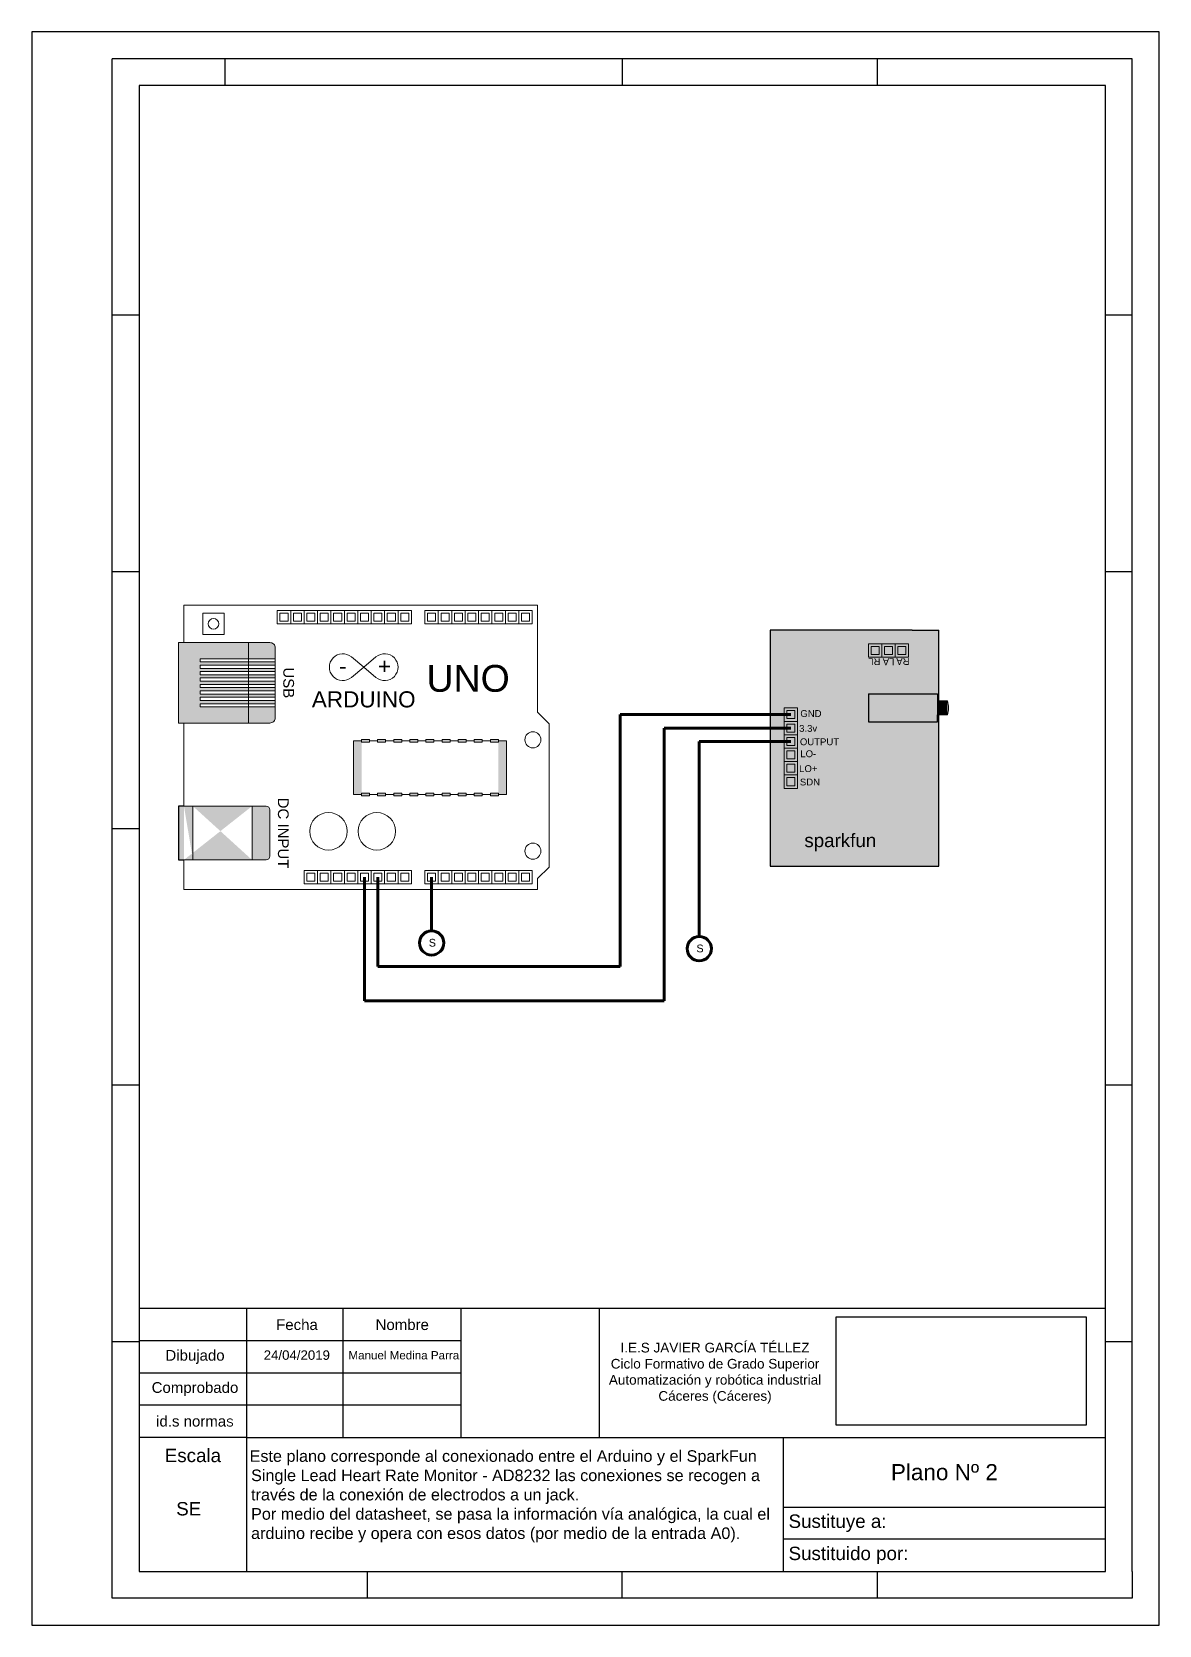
# Model space of a CAD drawing. Header units: millimetres. Extents: x 1978 to 2188, y 792 to 1089.
import ezdxf
from ezdxf.enums import TextEntityAlignment as Align

# ---------------------------------------------------------------- set-up
doc = ezdxf.new("R2010")
doc.units = ezdxf.units.MM
doc.linetypes.add('JIS_02_4.0', pattern=[5.5, 4, -1.5])
doc.styles.get("Standard").update_dxf_attribs({"font": 'arial.ttf'})
picture_1 = doc.add_image_def('image1.jpg', size_in_pixel=(1600, 696))

# ---------------------------------------------------------------- blocks, each defined once
blk = doc.blocks.new('PSERIE')
at = {"color": 0, "lineweight": 5}
blk.add_line((13, 0), (13, 15), dxfattribs=at)
blk.add_lwpolyline([(0, 0), (17, 0, 0.414214), (18, 1), (18, 14, 0.414214), (17, 15), (0, 15)], format="xyb", close=True, dxfattribs=at)
for points in [[(18, 12), (4, 12), (4, 11.4), (18, 11.4)], [(18, 10.2), (4, 10.2), (4, 10.8), (18, 10.8)], [(18, 9), (4, 9), (4, 9.6), (18, 9.6)], [(18, 7.8), (4, 7.8), (4, 8.4), (18, 8.4)], [(18, 6.6), (4, 6.6), (4, 7.2), (18, 7.2)], [(18, 5.4), (4, 5.4), (4, 6), (18, 6)], [(18, 4.2), (4, 4.2), (4, 4.8), (18, 4.8)], [(18, 3), (4, 3), (4, 3.6), (18, 3.6)]]:
    blk.add_lwpolyline(points, dxfattribs=at)
blk = doc.blocks.new('I2C')
at = {"lineweight": 5}
for points in [[(-1.25, 0), (1.25, 0), (1.25, 2.5), (-1.25, 2.5)], [(-0.75, 0.5), (0.75, 0.5), (0.75, 2), (-0.75, 2)]]:
    blk.add_lwpolyline(points, close=True, dxfattribs=at)
blk = doc.blocks.new('CHIP')
at = {"lineweight": 5}
for points in [[(1.5, -5), (0, -5), (0, 5), (1.5, 5)], [(3, 5), (4.5, 5)], [(6, 5), (7.5, 5)], [(9, 5), (10.5, 5)], [(12, 5), (13.5, 5)], [(15, 5), (16.5, 5)], [(18, 5), (19.5, 5)], [(21, 5), (22.5, 5)], [(24, 5), (25.5, 5)], [(27, 5), (28.5, 5), (28.5, -5), (27, -5)], [(4.5, -5), (3, -5)], [(7.5, -5), (6, -5)], [(10.5, -5), (9, -5)], [(13.5, -5), (12, -5)], [(16.5, -5), (15, -5)], [(19.5, -5), (18, -5)], [(22.5, -5), (21, -5)], [(25.5, -5), (24, -5)]]:
    blk.add_lwpolyline(points, dxfattribs=at)
for points in [[(1.5, 4.75), (1.5, 5.25), (3, 5.25), (3, 4.75)], [(4.5, 4.75), (4.5, 5.25), (6, 5.25), (6, 4.75)], [(7.5, 4.75), (7.5, 5.25), (9, 5.25), (9, 4.75)], [(10.5, 4.75), (10.5, 5.25), (12, 5.25), (12, 4.75)], [(13.5, 4.75), (13.5, 5.25), (15, 5.25), (15, 4.75)], [(16.5, 4.75), (16.5, 5.25), (18, 5.25), (18, 4.75)], [(19.5, 4.75), (19.5, 5.25), (21, 5.25), (21, 4.75)], [(22.5, 4.75), (22.5, 5.25), (24, 5.25), (24, 4.75)], [(25.5, 4.75), (25.5, 5.25), (27, 5.25), (27, 4.75)], [(1.5, -4.75), (1.5, -5.25), (3, -5.25), (3, -4.75)], [(4.5, -4.75), (4.5, -5.25), (6, -5.25), (6, -4.75)], [(7.5, -4.75), (7.5, -5.25), (9, -5.25), (9, -4.75)], [(10.5, -4.75), (10.5, -5.25), (12, -5.25), (12, -4.75)], [(13.5, -4.75), (13.5, -5.25), (15, -5.25), (15, -4.75)], [(16.5, -4.75), (16.5, -5.25), (18, -5.25), (18, -4.75)], [(19.5, -4.75), (19.5, -5.25), (21, -5.25), (21, -4.75)], [(22.5, -4.75), (22.5, -5.25), (24, -5.25), (24, -4.75)], [(25.5, -4.75), (25.5, -5.25), (27, -5.25), (27, -4.75)]]:
    blk.add_lwpolyline(points, close=True, dxfattribs=at)

msp = doc.modelspace()

# ---------------------------------------------------------------- hatches: boundary and pattern name
at = {"true_color": 0x939598}
h = msp.add_hatch(color=252, dxfattribs=at)
h.dxf.hatch_style = 1
edge = h.paths.add_edge_path(flags=17)
edge.add_line((2018.79, 959.71), (2018.79, 974.71))
edge = h.paths.add_edge_path()
edge.add_line((2005.79, 959.71), (2022.79, 959.71))
edge.add_arc((2022.79, 960.71), 1, 270, 360)
edge.add_line((2023.79, 960.71), (2023.79, 973.71))
edge.add_arc((2022.79, 973.71), 1, 0, 90)
edge.add_line((2022.79, 974.71), (2005.79, 974.71))
edge.add_line((2005.79, 974.71), (2005.79, 959.71))
edge = h.paths.add_edge_path(flags=17)
edge.add_line((2023.79, 971.71), (2009.79, 971.71))
edge.add_line((2009.79, 971.71), (2009.79, 971.11))
edge.add_line((2009.79, 971.11), (2023.79, 971.11))
edge = h.paths.add_edge_path(flags=17)
edge.add_line((2023.79, 969.91), (2009.79, 969.91))
edge.add_line((2009.79, 969.91), (2009.79, 970.51))
edge.add_line((2009.79, 970.51), (2023.79, 970.51))
edge = h.paths.add_edge_path(flags=17)
edge.add_line((2023.79, 968.71), (2009.79, 968.71))
edge.add_line((2009.79, 968.71), (2009.79, 969.31))
edge.add_line((2009.79, 969.31), (2023.79, 969.31))
edge = h.paths.add_edge_path(flags=17)
edge.add_line((2023.79, 967.51), (2009.79, 967.51))
edge.add_line((2009.79, 967.51), (2009.79, 968.11))
edge.add_line((2009.79, 968.11), (2023.79, 968.11))
edge = h.paths.add_edge_path(flags=17)
edge.add_line((2023.79, 966.31), (2009.79, 966.31))
edge.add_line((2009.79, 966.31), (2009.79, 966.91))
edge.add_line((2009.79, 966.91), (2023.79, 966.91))
edge = h.paths.add_edge_path(flags=17)
edge.add_line((2023.79, 965.11), (2009.79, 965.11))
edge.add_line((2009.79, 965.11), (2009.79, 965.71))
edge.add_line((2009.79, 965.71), (2023.79, 965.71))
edge = h.paths.add_edge_path(flags=17)
edge.add_line((2023.79, 963.91), (2009.79, 963.91))
edge.add_line((2009.79, 963.91), (2009.79, 964.51))
edge.add_line((2009.79, 964.51), (2023.79, 964.51))
edge = h.paths.add_edge_path(flags=17)
edge.add_line((2023.79, 962.71), (2009.79, 962.71))
edge.add_line((2009.79, 962.71), (2009.79, 963.31))
edge.add_line((2009.79, 963.31), (2023.79, 963.31))
at = {"true_color": 0xcd2027}
h = msp.add_hatch(color=242, dxfattribs=at)
h.dxf.hatch_style = 1
h.paths.add_polyline_path([(2142.42, 977.04), (2116.01, 977.04), (2116.01, 933.01), (2142.42, 933.01), (2147.44, 933.01), (2147.44, 977.04)])
at = {"true_color": 0x000000}
h = msp.add_hatch(color=18, dxfattribs=at)
h.dxf.hatch_style = 1
edge = h.paths.add_edge_path()
edge.add_line((2142.59, 965.14), (2146.02, 965.14))
edge.add_line((2147.15, 962.53), (2147.15, 965.14))
edge.add_line((2147.15, 962.53), (2147.15, 959.91))
edge.add_line((2146.02, 959.91), (2134.29, 959.91))
edge.add_line((2134.29, 959.91), (2134.29, 965.14))
edge.add_line((2134.29, 965.14), (2142.59, 965.14))
edge = h.paths.add_edge_path()
edge.add_arc((2159.19, 962.53), 10.26, 172.6905, 187.3095)
edge.add_arc((2144.56, 962.53), 4.64, 343.6688, 376.3312)
edge = h.paths.add_edge_path()
edge.add_line((2147.15, 963.83), (2149.01, 963.83))
edge.add_line((2147.15, 961.22), (2149.01, 961.22))
h = msp.add_hatch(color=18, dxfattribs=at)
h.dxf.hatch_style = 1
h.paths.add_polyline_path([(2147.15, 959.91), (2147.15, 965.14), (2146.02, 965.14), (2142.59, 965.14), (2134.29, 965.14), (2134.29, 959.91), (2146.02, 959.91)])
h = msp.add_hatch(color=18, dxfattribs=at)
h.dxf.hatch_style = 1
edge = h.paths.add_edge_path()
edge.add_line((2147.15, 961.22), (2147.15, 963.83))
edge.add_line((2147.15, 963.83), (2149.01, 963.83))
edge.add_arc((2159.19, 962.53), 10.26, 172.6905, 187.3095)
edge.add_line((2149.01, 961.22), (2147.15, 961.22))
h = msp.add_hatch(color=18, dxfattribs=at)
h.dxf.hatch_style = 1
edge = h.paths.add_edge_path()
edge.add_line((2063.86, 946.37), (2062.36, 946.37))
edge = h.paths.add_edge_path()
edge.add_line((2060.86, 946.37), (2059.36, 946.37))
edge = h.paths.add_edge_path()
edge.add_line((2057.86, 946.37), (2056.36, 946.37))
edge = h.paths.add_edge_path()
edge.add_line((2054.86, 946.37), (2053.36, 946.37))
edge = h.paths.add_edge_path()
edge.add_line((2051.86, 946.37), (2050.36, 946.37))
edge = h.paths.add_edge_path()
edge.add_line((2048.86, 946.37), (2047.36, 946.37))
edge = h.paths.add_edge_path()
edge.add_line((2045.86, 946.37), (2044.36, 946.37))
edge = h.paths.add_edge_path()
edge.add_line((2042.86, 946.37), (2041.36, 946.37))
edge = h.paths.add_edge_path()
edge.add_line((2039.86, 946.37), (2038.36, 946.37))
edge.add_line((2038.36, 946.37), (2038.36, 956.37))
edge.add_line((2038.36, 956.37), (2039.86, 956.37))
edge = h.paths.add_edge_path()
edge.add_line((2041.36, 956.37), (2042.86, 956.37))
edge = h.paths.add_edge_path()
edge.add_line((2044.36, 956.37), (2045.86, 956.37))
edge = h.paths.add_edge_path()
edge.add_line((2047.36, 956.37), (2048.86, 956.37))
edge = h.paths.add_edge_path()
edge.add_line((2050.36, 956.37), (2051.86, 956.37))
edge = h.paths.add_edge_path()
edge.add_line((2053.36, 956.37), (2054.86, 956.37))
edge = h.paths.add_edge_path()
edge.add_line((2056.36, 956.37), (2057.86, 956.37))
edge = h.paths.add_edge_path()
edge.add_line((2059.36, 956.37), (2060.86, 956.37))
edge = h.paths.add_edge_path()
edge.add_line((2062.36, 956.37), (2063.86, 956.37))
edge = h.paths.add_edge_path()
edge.add_line((2065.36, 956.37), (2066.86, 956.37))
edge.add_line((2066.86, 956.37), (2066.86, 946.37))
edge.add_line((2066.86, 946.37), (2065.36, 946.37))
h.paths.add_polyline_path([(2039.86, 956.12), (2039.86, 956.62), (2041.36, 956.62), (2041.36, 956.12)])
h.paths.add_polyline_path([(2042.86, 956.12), (2042.86, 956.62), (2044.36, 956.62), (2044.36, 956.12)])
h.paths.add_polyline_path([(2045.86, 956.12), (2045.86, 956.62), (2047.36, 956.62), (2047.36, 956.12)])
h.paths.add_polyline_path([(2048.86, 956.12), (2048.86, 956.62), (2050.36, 956.62), (2050.36, 956.12)])
h.paths.add_polyline_path([(2051.86, 956.12), (2051.86, 956.62), (2053.36, 956.62), (2053.36, 956.12)])
h.paths.add_polyline_path([(2054.86, 956.12), (2054.86, 956.62), (2056.36, 956.62), (2056.36, 956.12)])
h.paths.add_polyline_path([(2057.86, 956.12), (2057.86, 956.62), (2059.36, 956.62), (2059.36, 956.12)])
h.paths.add_polyline_path([(2060.86, 956.12), (2060.86, 956.62), (2062.36, 956.62), (2062.36, 956.12)])
h.paths.add_polyline_path([(2063.86, 956.12), (2063.86, 956.62), (2065.36, 956.62), (2065.36, 956.12)])
h.paths.add_polyline_path([(2039.86, 946.62), (2039.86, 946.12), (2041.36, 946.12), (2041.36, 946.62)])
h.paths.add_polyline_path([(2042.86, 946.62), (2042.86, 946.12), (2044.36, 946.12), (2044.36, 946.62)])
h.paths.add_polyline_path([(2045.86, 946.62), (2045.86, 946.12), (2047.36, 946.12), (2047.36, 946.62)])
h.paths.add_polyline_path([(2048.86, 946.62), (2048.86, 946.12), (2050.36, 946.12), (2050.36, 946.62)])
h.paths.add_polyline_path([(2054.86, 946.62), (2054.86, 946.12), (2056.36, 946.12), (2056.36, 946.62)])
h.paths.add_polyline_path([(2057.86, 946.62), (2057.86, 946.12), (2059.36, 946.12), (2059.36, 946.62)])
h.paths.add_polyline_path([(2060.86, 946.62), (2060.86, 946.12), (2062.36, 946.12), (2062.36, 946.62)])
h.paths.add_polyline_path([(2063.86, 946.62), (2063.86, 946.12), (2065.36, 946.12), (2065.36, 946.62)])
h.paths.add_polyline_path([(2051.86, 946.62), (2051.86, 946.12), (2053.36, 946.12), (2053.36, 946.62)])
edge = h.paths.add_edge_path()
edge.add_line((2006.79, 934.21), (2022.12, 934.21))
edge.add_arc((2022.12, 934.88), 0.667, 270, 360)
edge.add_line((2022.79, 934.88), (2022.79, 943.54))
edge.add_arc((2022.12, 943.54), 0.667, 0, 90)
edge.add_line((2022.12, 944.21), (2006.79, 944.21))
edge.add_line((2008.46, 934.21), (2008.46, 944.21))
edge.add_line((2019.46, 934.21), (2019.46, 944.21))
h = msp.add_hatch(color=18, dxfattribs=at)
h.dxf.hatch_style = 1
edge = h.paths.add_edge_path()
edge.add_line((2063.86, 946.37), (2062.36, 946.37))
edge = h.paths.add_edge_path()
edge.add_line((2060.86, 946.37), (2059.36, 946.37))
edge = h.paths.add_edge_path()
edge.add_line((2057.86, 946.37), (2056.36, 946.37))
edge = h.paths.add_edge_path()
edge.add_line((2054.86, 946.37), (2053.36, 946.37))
edge = h.paths.add_edge_path()
edge.add_line((2051.86, 946.37), (2050.36, 946.37))
edge = h.paths.add_edge_path()
edge.add_line((2048.86, 946.37), (2047.36, 946.37))
edge = h.paths.add_edge_path()
edge.add_line((2045.86, 946.37), (2044.36, 946.37))
edge = h.paths.add_edge_path()
edge.add_line((2042.86, 946.37), (2041.36, 946.37))
edge = h.paths.add_edge_path()
edge.add_line((2039.86, 946.37), (2038.36, 946.37))
edge.add_line((2038.36, 946.37), (2038.36, 956.37))
edge.add_line((2038.36, 956.37), (2039.86, 956.37))
edge = h.paths.add_edge_path(flags=16)
edge.add_line((2041.36, 956.37), (2042.86, 956.37))
edge = h.paths.add_edge_path(flags=16)
edge.add_line((2044.36, 956.37), (2045.86, 956.37))
edge = h.paths.add_edge_path(flags=16)
edge.add_line((2047.36, 956.37), (2048.86, 956.37))
edge = h.paths.add_edge_path(flags=16)
edge.add_line((2050.36, 956.37), (2051.86, 956.37))
edge = h.paths.add_edge_path(flags=16)
edge.add_line((2053.36, 956.37), (2054.86, 956.37))
edge = h.paths.add_edge_path(flags=16)
edge.add_line((2056.36, 956.37), (2057.86, 956.37))
edge = h.paths.add_edge_path(flags=16)
edge.add_line((2059.36, 956.37), (2060.86, 956.37))
edge = h.paths.add_edge_path(flags=16)
edge.add_line((2062.36, 956.37), (2063.86, 956.37))
edge = h.paths.add_edge_path()
edge.add_line((2065.36, 956.37), (2066.86, 956.37))
edge.add_line((2066.86, 956.37), (2066.86, 946.37))
edge.add_line((2066.86, 946.37), (2065.36, 946.37))
h.paths.add_polyline_path([(2039.86, 956.12), (2039.86, 956.62), (2041.36, 956.62), (2041.36, 956.12)])
h.paths.add_polyline_path([(2042.86, 956.12), (2042.86, 956.62), (2044.36, 956.62), (2044.36, 956.12)])
h.paths.add_polyline_path([(2045.86, 956.12), (2045.86, 956.62), (2047.36, 956.62), (2047.36, 956.12)])
h.paths.add_polyline_path([(2048.86, 956.12), (2048.86, 956.62), (2050.36, 956.62), (2050.36, 956.12)])
h.paths.add_polyline_path([(2051.86, 956.12), (2051.86, 956.62), (2053.36, 956.62), (2053.36, 956.12)])
h.paths.add_polyline_path([(2054.86, 956.12), (2054.86, 956.62), (2056.36, 956.62), (2056.36, 956.12)])
h.paths.add_polyline_path([(2057.86, 956.12), (2057.86, 956.62), (2059.36, 956.62), (2059.36, 956.12)])
h.paths.add_polyline_path([(2060.86, 956.12), (2060.86, 956.62), (2062.36, 956.62), (2062.36, 956.12)])
h.paths.add_polyline_path([(2063.86, 956.12), (2063.86, 956.62), (2065.36, 956.62), (2065.36, 956.12)])
h.paths.add_polyline_path([(2039.86, 946.62), (2039.86, 946.12), (2041.36, 946.12), (2041.36, 946.62)])
h.paths.add_polyline_path([(2042.86, 946.62), (2042.86, 946.12), (2044.36, 946.12), (2044.36, 946.62)])
h.paths.add_polyline_path([(2045.86, 946.62), (2045.86, 946.12), (2047.36, 946.12), (2047.36, 946.62)])
h.paths.add_polyline_path([(2048.86, 946.62), (2048.86, 946.12), (2050.36, 946.12), (2050.36, 946.62)])
h.paths.add_polyline_path([(2054.86, 946.62), (2054.86, 946.12), (2056.36, 946.12), (2056.36, 946.62)])
h.paths.add_polyline_path([(2057.86, 946.62), (2057.86, 946.12), (2059.36, 946.12), (2059.36, 946.62)])
h.paths.add_polyline_path([(2060.86, 946.62), (2060.86, 946.12), (2062.36, 946.12), (2062.36, 946.62)])
h.paths.add_polyline_path([(2063.86, 946.62), (2063.86, 946.12), (2065.36, 946.12), (2065.36, 946.62)])
h.paths.add_polyline_path([(2051.86, 946.62), (2051.86, 946.12), (2053.36, 946.12), (2053.36, 946.62)])
edge = h.paths.add_edge_path()
edge.add_line((2039.86, 956.37), (2065.36, 956.37))
h = msp.add_hatch(color=18, dxfattribs=at)
h.dxf.hatch_style = 1
edge = h.paths.add_edge_path()
edge.add_line((2006.79, 944.21), (2005.79, 944.21))
edge.add_line((2005.79, 944.21), (2005.79, 934.21))
edge.add_line((2005.79, 934.21), (2006.79, 934.21))
edge.add_line((2006.79, 934.21), (2022.12, 934.21))
edge.add_arc((2022.12, 934.88), 0.667, 270, 360)
edge.add_line((2022.79, 934.88), (2022.79, 943.54))
edge.add_arc((2022.12, 943.54), 0.667, 0, 90)
edge.add_line((2022.12, 944.21), (2006.79, 944.21))
edge = h.paths.add_edge_path(flags=17)
edge.add_line((2006.79, 934.21), (2022.12, 934.21))
edge.add_arc((2022.12, 934.88), 0.667, 270, 360)
edge.add_line((2022.79, 934.88), (2022.79, 943.54))
edge.add_arc((2022.12, 943.54), 0.667, 0, 90)
edge.add_line((2022.12, 944.21), (2006.79, 944.21))
edge = h.paths.add_edge_path(flags=17)
edge.add_line((2005.79, 934.21), (2006.79, 934.21))
edge = h.paths.add_edge_path(flags=17)
edge.add_line((2005.79, 944.21), (2005.79, 934.21))
edge = h.paths.add_edge_path(flags=16)
edge.add_line((2006.79, 944.21), (2005.79, 944.21))
edge = h.paths.add_edge_path(flags=16)
edge.add_arc((2022.12, 934.88), 0.667, 270, 360, ccw=False)
edge.add_arc((2022.12, 934.88), 0.667, 270, 360)
edge = h.paths.add_edge_path(flags=16)
edge.add_arc((2022.12, 943.54), 0.667, 0, 90, ccw=False)
edge.add_arc((2022.12, 943.54), 0.667, 0, 90)
edge = h.paths.add_edge_path(flags=16)
edge.add_line((2022.12, 944.21), (2006.79, 944.21))
edge.add_line((2022.12, 944.21), (2006.79, 944.21))
edge = h.paths.add_edge_path(flags=16)
edge.add_line((2006.79, 934.21), (2022.12, 934.21))
edge.add_line((2006.79, 934.21), (2022.12, 934.21))
edge = h.paths.add_edge_path(flags=16)
edge.add_line((2022.79, 934.88), (2022.79, 943.54))
edge.add_line((2022.79, 934.88), (2022.79, 943.54))
edge = h.paths.add_edge_path(flags=16)
edge.add_line((2008.46, 934.21), (2008.46, 944.21))

# ---------------------------------------------------------------- linework, layer by layer
for p, q in [((2188.45, 1088.55), (1978.45, 1088.55)), ((1978.45, 1088.55), (1978.45, 791.55)), ((2188.45, 791.55), (2188.45, 1088.55)), ((2183.45, 1083.55), (1993.43, 1083.55)), ((1993.43, 796.55), (1993.43, 1083.55)), ((2014.4, 1083.55), (2014.4, 1078.55)), ((2088.44, 1083.55), (2088.44, 1078.55)), ((2135.95, 1083.55), (2135.95, 1078.55)), ((2183.45, 801.55), (2183.45, 1083.55)), ((2178.45, 1078.55), (1998.43, 1078.55)), ((1998.43, 1078.55), (1998.43, 801.55)), ((2178.45, 801.55), (2178.45, 1078.55)), ((1998.43, 1035.72), (1993.43, 1035.72)), ((2183.45, 1035.72), (2178.45, 1035.72)), ((1998.43, 987.89), (1993.43, 987.89)), ((2183.45, 987.89), (2178.45, 987.89)), ((2116.01, 977.04), (2116.01, 933.01)), ((2142.42, 977.04), (2116.01, 977.04)), ((2142.42, 977.04), (2147.44, 977.04)), ((2147.44, 933.01), (2147.44, 977.04)), ((2134.29, 965.14), (2134.29, 959.91)), ((2134.29, 965.14), (2147.15, 965.14)), ((2147.15, 965.14), (2147.15, 963.83)), ((2147.15, 963.83), (2149.01, 963.83)), ((2147.15, 963.83), (2147.15, 961.22)), ((2134.29, 959.91), (2147.15, 959.91)), ((2149.01, 961.22), (2147.15, 961.22)), ((2147.15, 959.91), (2147.15, 961.22)), ((2006.79, 944.21), (2005.79, 944.21)), ((2005.79, 944.21), (2005.79, 934.21)), ((1993.43, 940.05), (1998.43, 940.05)), ((2005.79, 934.21), (2006.79, 934.21)), ((2116.01, 933.01), (2142.42, 933.01)), ((2142.42, 933.01), (2147.44, 933.01)), ((1998.43, 892.22), (1993.43, 892.22)), ((1998.43, 891.55), (1998.43, 891.55)), ((1998.45, 892.55), (1998.45, 870.55)), ((2183.45, 892.22), (2178.45, 892.22)), ((2018.45, 850.55), (1998.45, 850.55)), ((1998.45, 850.55), (1998.45, 844.55)), ((2036.45, 850.55), (2018.45, 850.55)), ((2018.45, 850.55), (2018.45, 844.55)), ((2058.45, 850.55), (2036.45, 850.55)), ((2036.45, 826.55), (2036.45, 850.55)), ((2088.45, 850.55), (2058.45, 850.55)), ((2058.45, 826.55), (2058.45, 850.55)), ((2084.2, 826.55), (2084.2, 850.55)), ((2178.45, 850.55), (2088.45, 850.55)), ((2178.45, 826.55), (2178.45, 850.55)), ((1998.43, 844.39), (1993.43, 844.39)), ((2058.45, 844.55), (1998.43, 844.55)), ((1998.45, 844.55), (1998.45, 838.55)), ((2018.45, 844.55), (2018.45, 838.55)), ((2183.45, 844.39), (2178.45, 844.39)), ((1998.45, 838.55), (1998.45, 832.55)), ((2058.45, 838.55), (1998.45, 838.55)), ((2018.45, 838.55), (2018.45, 832.55)), ((1998.45, 832.55), (1998.45, 826.55)), ((2058.45, 832.55), (1998.45, 832.55)), ((2018.45, 832.55), (2018.45, 826.55)), ((1998.45, 826.55), (1998.45, 801.55)), ((2018.45, 826.55), (1998.45, 826.55)), ((2018.45, 826.55), (2018.45, 801.55)), ((2018.45, 826.55), (2036.45, 826.55)), ((2036.45, 826.55), (2058.45, 826.55)), ((2058.45, 826.55), (2088.45, 826.55)), ((2088.45, 826.55), (2178.45, 826.55)), ((2118.45, 801.55), (2118.45, 826.55)), ((2178.45, 813.55), (2178.45, 826.55)), ((2118.45, 813.55), (2178.45, 813.55)), ((2178.45, 807.55), (2178.45, 813.55)), ((2178.45, 807.55), (2118.45, 807.55)), ((2178.45, 801.55), (2178.45, 807.55)), ((1998.43, 801.55), (2178.45, 801.55)), ((1998.45, 801.55), (2018.45, 801.55)), ((2018.45, 801.55), (2118.45, 801.55)), ((2040.94, 801.55), (2040.94, 796.55)), ((2088.44, 796.55), (2088.44, 801.55)), ((2118.45, 801.55), (2178.45, 801.55)), ((2135.95, 801.55), (2135.95, 796.55)), ((2183.45, 801.55), (2183.45, 796.55)), ((2183.45, 796.55), (1993.43, 796.55)), ((1978.45, 791.55), (2188.45, 791.55))]:
    msp.add_line(p, q)
at = {"lineweight": 5}
for p in [(2037.99, 972.04), (2042.55, 972.04), (2037.99, 968.21), (2042.55, 968.21)]:
    msp.add_line(p, (2040.27, 970.13), dxfattribs=at)
at = {"color": 18, "lineweight": 100, "true_color": 0x000000}
for p, q in [((2088.02, 914.3), (2088.02, 961.28)), ((2119.83, 961.28), (2088.02, 961.28)), ((2042.92, 930.98), (2042.92, 914.3)), ((2042.92, 914.3), (2088.02, 914.3))]:
    msp.add_line(p, q, dxfattribs=at)
at = {"color": 1, "lineweight": 100}
for p, q in [((2103.92, 958.78), (2096.25, 958.78)), ((2096.25, 958.78), (2096.25, 907.92)), ((2119.83, 958.78), (2103.92, 958.78)), ((2040.42, 930.98), (2040.42, 907.92)), ((2096.25, 907.92), (2040.42, 907.92))]:
    msp.add_line(p, q, dxfattribs=at)
at = {"color": 3, "lineweight": 100}
for p, q in [((2119.83, 956.28), (2102.78, 956.28)), ((2102.78, 956.28), (2102.78, 919.91)), ((2052.92, 930.96), (2052.92, 920.97))]:
    msp.add_line(p, q, dxfattribs=at)
at = {"color": 0, "lineweight": 5}
for p, q in [((2008.46, 934.21), (2008.46, 944.21)), ((2019.46, 934.21), (2019.46, 944.21))]:
    msp.add_line(p, q, dxfattribs=at)
at = {"linetype": 'JIS_02_4.0'}
msp.add_line((2188.45, 801.55), (2188.45, 801.55), dxfattribs=at)
at = {"color": 0, "lineweight": 9}
msp.add_lwpolyline([(2006.79, 959.71), (2006.79, 944.21), (2005.79, 944.21), (2005.79, 934.21), (2006.79, 934.21), (2006.79, 928.71), (2072.67, 928.71), (2072.67, 930.71), (2074.79, 932.83), (2074.79, 959.59), (2072.67, 961.71), (2072.67, 981.71), (2006.79, 981.71), (2006.79, 974.71), (2005.79, 974.71), (2005.79, 959.71)], close=True, dxfattribs=at)
at = {"lineweight": 5}
msp.add_lwpolyline([(2010.29, 976.21), (2014.29, 976.21), (2014.29, 980.21), (2010.29, 980.21)], close=True, dxfattribs=at)
at = {"color": 0, "lineweight": 5}
msp.add_lwpolyline([(2006.79, 934.21), (2022.12, 934.21, 0.414214), (2022.79, 934.88), (2022.79, 943.54, 0.414214), (2022.12, 944.21), (2006.79, 944.21)], format="xyb", dxfattribs=at)
at = {"lineweight": 5}
for centre, radius in [((2012.29, 978.21), 1), ((2071.79, 956.59), 1.5), ((2033.71, 939.53), 3.5), ((2042.71, 939.53), 3.5), ((2071.79, 935.83), 1.5)]:
    msp.add_circle(centre, radius, dxfattribs=at)
at = {"color": 3, "lineweight": 100}
for centre in [(2052.92, 918.72), (2102.78, 917.66)]:
    msp.add_circle(centre, 2.26, dxfattribs=at)
at = {"lineweight": 5}
for centre, start, end in [((2036.38, 970.13), 50, 310), ((2044.16, 970.13), 230, 130)]:
    msp.add_arc(centre, 2.5, start, end, dxfattribs=at)
msp.add_arc((2144.56, 962.53), 4.64, 343.6688, 16.3312)

# ---------------------------------------------------------------- block references
at = {"lineweight": 5, "xscale": -1}
for p, rotation in [((2025.42, 980.71), 180), ((2027.92, 980.71), 180), ((2030.42, 980.71), 180), ((2032.92, 980.71), 180), ((2035.42, 980.71), 180), ((2037.92, 980.71), 180), ((2040.42, 980.71), 180), ((2042.92, 980.71), 180), ((2045.42, 980.71), 180), ((2047.92, 980.71), 180), ((2052.92, 980.71), 180), ((2055.42, 980.71), 180), ((2057.92, 980.71), 180), ((2060.42, 980.71), 180), ((2062.92, 980.71), 180), ((2065.42, 980.71), 180), ((2067.92, 980.71), 180), ((2070.42, 980.71), 180), ((2134.29, 973.22), 270), ((2136.79, 973.22), 270), ((2139.29, 973.22), 270), ((2119.83, 962.53), 180), ((2119.83, 960.03), 180), ((2119.83, 957.53), 180), ((2119.83, 955.03), 180), ((2119.83, 952.53), 180), ((2119.83, 950.03), 180)]:
    msp.add_blockref('I2C', p, dxfattribs=dict(at, rotation=rotation))
at = {"lineweight": 5}
for name, p in [('PSERIE', (2005.79, 959.71)), ('CHIP', (2038.36, 951.37)), ('I2C', (2030.42, 929.71)), ('I2C', (2032.92, 929.71)), ('I2C', (2035.42, 929.71)), ('I2C', (2037.92, 929.71)), ('I2C', (2040.42, 929.71)), ('I2C', (2042.92, 929.71)), ('I2C', (2045.42, 929.71)), ('I2C', (2047.92, 929.71)), ('I2C', (2052.92, 929.71)), ('I2C', (2055.42, 929.71)), ('I2C', (2057.92, 929.71)), ('I2C', (2060.42, 929.71)), ('I2C', (2062.92, 929.71)), ('I2C', (2065.42, 929.71)), ('I2C', (2067.92, 929.71)), ('I2C', (2070.42, 929.71))]:
    msp.add_blockref(name, p, dxfattribs=at)

# ---------------------------------------------------------------- texts
for s, height, p in [('+', 3, (2044.16, 970.33)), ('-', 3, (2036.38, 970.33)), ('UNO', 5, (2059.72, 968.04)), ('ARDUINO', 3, (2040.27, 964.13))]:
    msp.add_text(s, height=height, dxfattribs=at).set_placement(p, align=Align.MIDDLE_CENTER)
for s, p in [('RL', (2136.54, 971.8)), ('LA', (2139.14, 971.77)), ('RA', (2141.96, 971.83))]:
    msp.add_text(s, height=1.273, rotation=180).set_placement(p)
for s, p in [('USB', (2026.29, 967.21)), ('DC INPUT', (2025.29, 939.21))]:
    msp.add_text(s, height=2, rotation=270, dxfattribs=at).set_placement(p, align=Align.MIDDLE_CENTER)
for s, height, p in [('3.3v', 1.273, (2121.39, 958.08)), ('GND', 1.273, (2121.61, 960.85)), ('OUTPUT', 1.273, (2121.53, 955.58)), ('LO-', 1.273, (2121.61, 953.35)), ('LO+', 1.273, (2121.39, 950.58)), ('SDN', 1.273, (2121.53, 948.08)), ('24/04/2019', 1.765, (2021.64, 841.01)), ('Manuel Medina Parra', 1.5449, (2037.43, 841.09))]:
    msp.add_text(s, height=height).set_placement(p)
for s, width, gutter_width, heights, insert, char_height, attachment_point in [('sparkfun', 16.4134, 12.5, [0], (2122.36, 939.08), 2.5, 1), ('S', 2.8293, 7.19, [0], (2052.39, 919.48), 1.44, 1), ('S', 2.8293, 7.19, [0], (2102.25, 918.42), 1.44, 1), (' Fecha', 18, 12.5, [0], (2027.45, 847.55), 2, 5), ('Nombre', 22, 12.5, [0], (2047.45, 847.55), 2, 5), ('\\pxqc,t5;I.E.S JAVIER GARCÍA TÉLLEZ\\PCiclo Formativo de Grado Superior\\PAutomatización y robótica industrial\\P\\pq*;Cáceres (Cáceres)', 46.8126, 12.5, [18.66], (2105.72, 838.51), 1.8, 5), (' Dibujado', 20, 12.5, [0], (2008.45, 842.85), 2, 2), ('\\pxqc; Comprobado', 20, 12.5, [0], (2008.45, 836.85), 2, 2), ('\\pxqc;{\\H0.8x; id.s norma\\H0.75x;S}', 20.0415, 12.5, [0], (2008.43, 830.57), 2.5, 2), ('\\pxqc;Escala', 20, 12.5, [0], (1998.45, 824.44), 2.5, 1), (' \\P {\\H1.50001x;Este plano corresponde al conexionado entre el Arduino y el SparkFun \\P Single Lead Heart Rate Monitor - AD8232 las conexiones se recogen a \\P través de la conexión de electrodos a un jack.\\P Por medio del datasheet, se pasa la información vía analógica, la cual el \\P arduino recibe y opera con esos datos (por medio de la entrada A0). }', 100, 7.19, [25], (2018.45, 826.55), 1.4383, 1), ('\\pxqc;Plano Nº 2', 60, 12.5, [0], (2148.45, 820.05), 3, 5), ('SE', 20, 12.5, [0], (2005.34, 814.5), 2.5, 1), ('\\pxql; Sustituye a:', 60, 12.5, [0], (2148.45, 810.55), 2.5, 5), ('\\pxql; Sustituido por:', 60, 12.5, [0], (2148.45, 804.55), 2.5, 5)]:
    msp.add_mtext_dynamic_manual_height_columns(s, width=width, gutter_width=gutter_width, heights=heights, dxfattribs=dict(insert=insert, char_height=char_height, attachment_point=attachment_point))

# ---------------------------------------------------------------- pictures from other files: only their frames are drawn
image = msp.add_image(picture_1, insert=(2128.29, 828.8), size_in_units=(46.56, 20.25))
image.dxf.flags = 7

doc.saveas('drawing.dxf')
